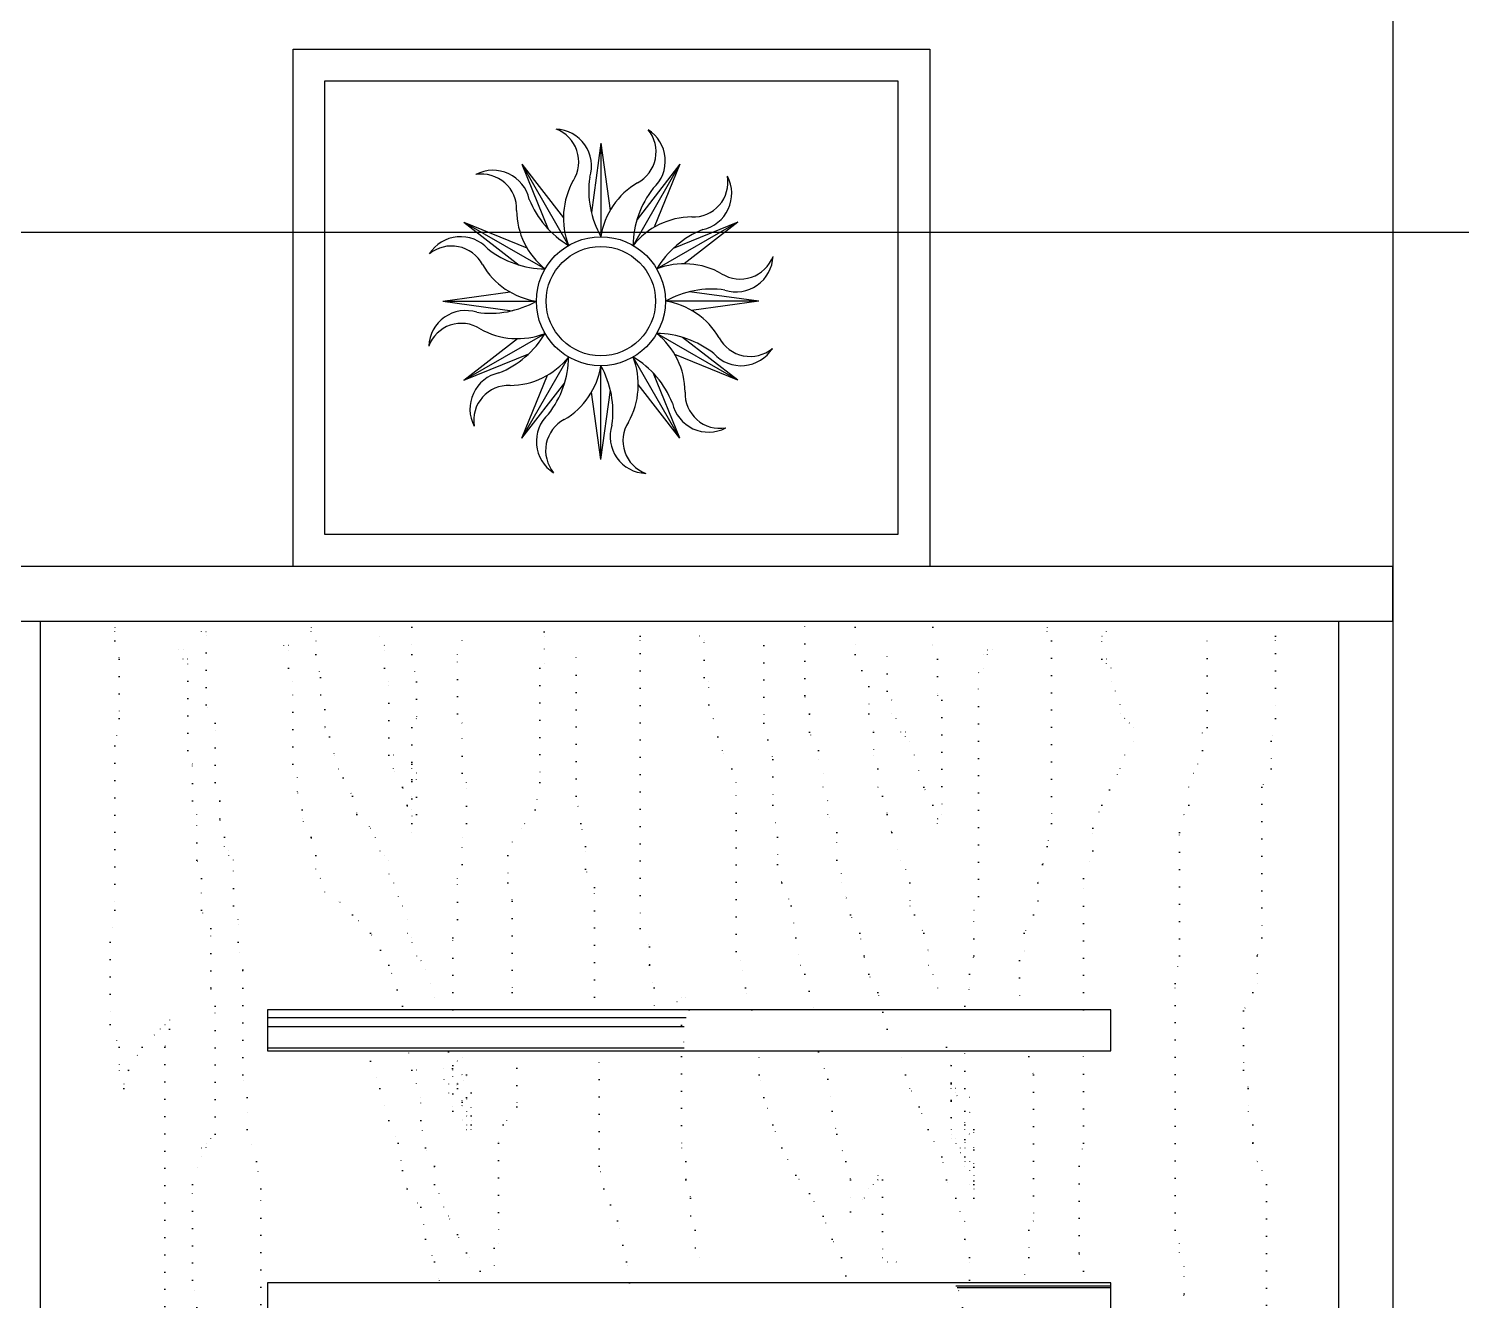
# Model space of a CAD drawing. Extents: x 425 to 4634, y 4027 to 7710.
# Drawn here: x 2586 to 3216, y 5031 to 5591 of the extents above; entities that cross this region are included whole.
import ezdxf

# ---------------------------------------------------------------- set-up
doc = ezdxf.new("R2010")
doc.units = 0
doc.header["$LTSCALE"] = 10
doc.header["$MEASUREMENT"] = 0
doc.linetypes.add('DASHDOT', pattern=[1, 0.5, -0.25, 0, -0.25])
doc.linetypes.add('DOT2', pattern=[0.125, 0, -0.125])
for name, color, linetype in [('3', 3, 'CONTINUOUS'), ('4', 4, 'CONTINUOUS'), ('7', 7, 'CONTINUOUS'), ('BH', 3, 'CONTINUOUS'), ('TEXT', 3, 'CONTINUOUS')]:
    doc.layers.add(name, color=color, linetype=linetype)

# ---------------------------------------------------------------- blocks, each defined once
blk = doc.blocks.new('欧花-6')
at = {"layer": '3'}
for p, q in [((82.22, 149.51), (78.03, 119.02)), ((82.22, 149.51), (82.22, 108.32)), ((82.22, 149.51), (82.22, 108.32)), ((82.22, 149.51), (86.28, 119.9)), ((47.44, 140.19), (65.77, 116.58)), ((47.44, 140.19), (68.04, 104.53)), ((47.44, 140.19), (59.07, 111.7)), ((47.44, 140.19), (68.04, 104.53)), ((116.99, 140.19), (96.39, 104.53)), ((116.99, 140.19), (96.39, 104.53)), ((116.99, 140.19), (98.12, 115.88)), ((116.99, 140.19), (105.7, 112.52)), ((21.99, 114.74), (46.3, 95.87)), ((21.99, 114.74), (57.66, 94.15)), ((21.99, 114.74), (49.66, 103.45)), ((21.99, 114.74), (57.66, 94.15)), ((142.44, 114.74), (106.77, 94.15)), ((142.44, 114.74), (106.77, 94.15)), ((142.44, 114.74), (113.95, 103.11)), ((142.44, 114.74), (118.83, 96.42)), ((12.67, 79.97), (42.28, 84.03)), ((151.76, 79.97), (121.27, 84.15)), ((12.67, 79.97), (53.86, 79.97)), ((12.67, 79.97), (43.16, 75.78)), ((12.67, 79.97), (53.86, 79.97)), ((151.76, 79.97), (110.57, 79.97)), ((151.76, 79.97), (110.57, 79.97)), ((151.76, 79.97), (122.15, 75.91)), ((21.99, 45.19), (57.66, 65.79)), ((21.99, 45.19), (57.66, 65.79)), ((21.99, 45.19), (45.6, 63.52)), ((142.44, 45.19), (106.77, 65.79)), ((142.44, 45.19), (106.77, 65.79)), ((142.44, 45.19), (118.13, 64.06)), ((21.99, 45.19), (50.48, 56.82)), ((47.44, 19.74), (68.04, 55.41)), ((47.44, 19.74), (68.04, 55.41)), ((82.22, 10.42), (82.22, 51.61)), ((82.22, 10.42), (82.22, 51.61)), ((116.99, 19.74), (96.39, 55.41)), ((116.99, 19.74), (96.39, 55.41)), ((142.44, 45.19), (114.77, 56.48)), ((47.44, 19.74), (58.73, 47.41)), ((116.99, 19.74), (105.36, 48.23)), ((47.44, 19.74), (66.31, 44.05)), ((82.22, 10.42), (78.15, 40.03)), ((82.22, 10.42), (86.4, 40.91)), ((116.99, 19.74), (98.66, 43.35))]:
    blk.add_line(p, q, dxfattribs=at)
for radius in [28.36, 24.05]:
    blk.add_circle((82.22, 79.97), radius, dxfattribs=at)
for centre, radius, start, end in [((57.09, 141.27), 15.39, 327.86051, 69.41228), ((61.85, 139.44), 16.25, 342.33852, 87.72032), ((91.11, 145.62), 15.39, 297.86051, 39.41228), ((94.32, 141.66), 16.25, 312.33852, 57.72032), ((34.84, 121.29), 16.25, 12.33852, 117.72032), ((29.8, 120.49), 15.39, 357.86051, 99.41228), ((99.11, 116.62), 33.35, 150.40618, 201.26119), ((118.34, 128.61), 41.43, 171.80504, 209.31926), ((122.74, 132.38), 15.39, 267.86051, 9.41228), ((123.54, 127.34), 16.25, 282.33852, 27.72032), ((115.18, 103.26), 33.35, 120.40618, 171.26119), ((137.82, 104.03), 41.43, 141.80504, 179.31926), ((78.52, 120.16), 33.35, 180.40618, 231.26119), ((89.17, 140.15), 41.43, 201.80504, 239.31926), ((122.41, 83.66), 33.35, 90.40618, 141.26119), ((20.52, 92.07), 16.25, 42.33852, 147.72032), ((142.4, 73.01), 41.43, 111.80504, 149.31926), ((16.56, 88.86), 15.39, 27.86051, 129.41228), ((58.15, 135.57), 41.43, 231.80504, 269.31926), ((58.92, 112.93), 33.35, 210.40618, 261.26119), ((118.87, 63.07), 33.35, 60.40618, 111.26119), ((143.52, 105.09), 15.39, 237.86051, 339.41228), ((141.69, 100.33), 16.25, 252.33852, 357.72032), ((130.86, 43.85), 41.43, 81.80504, 119.31926), ((22.74, 59.6), 16.25, 72.33852, 177.72032), ((33.57, 116.09), 41.43, 261.80504, 299.31926), ((105.51, 47.01), 33.35, 30.40618, 81.26119), ((20.91, 54.84), 15.39, 57.86051, 159.41228), ((45.56, 96.86), 33.35, 240.40618, 291.26119), ((22.03, 86.93), 41.43, 291.80504, 329.31926), ((85.91, 39.78), 33.35, 0.40618, 51.26119), ((106.28, 24.36), 41.43, 51.80504, 89.31926), ((147.87, 71.08), 15.39, 207.86051, 309.41228), ((143.91, 67.86), 16.25, 222.33852, 327.72032), ((42.03, 76.27), 33.35, 270.40618, 321.26119), ((26.61, 55.9), 41.43, 321.80504, 359.31926), ((49.26, 56.67), 33.35, 300.40618, 351.26119), ((46.1, 31.32), 41.43, 351.80504, 29.31926), ((65.32, 43.31), 33.35, 330.40618, 21.26119), ((75.26, 19.78), 41.43, 21.80504, 59.31926), ((40.89, 32.59), 16.25, 102.33852, 207.72032), ((41.69, 27.55), 15.39, 87.86051, 189.41228), ((134.63, 39.44), 15.39, 177.86051, 279.41228), ((129.59, 38.64), 16.25, 192.33852, 297.72032), ((70.11, 18.27), 16.25, 132.33852, 237.72032), ((73.32, 14.31), 15.39, 117.86051, 219.41228), ((102.58, 20.49), 16.25, 162.33852, 267.72032), ((107.34, 18.66), 15.39, 147.86051, 249.41228)]:
    blk.add_arc(centre, radius, start, end, dxfattribs=at)

msp = doc.modelspace()

# ---------------------------------------------------------------- linework, layer by layer
at = {"layer": '3'}
for p, q in [((2875.2, 5155.63), (2691.02, 5155.63)), ((2874.34, 5151.77), (2691.02, 5151.77)), ((2874.34, 5142.33), (2691.02, 5142.33)), ((3062.02, 5037.73), (2993.75, 5037.73)), ((3062.02, 5036.95), (2994.3, 5036.95))]:
    msp.add_line(p, q, dxfattribs=at)
at = {"layer": '3', "linetype": 'DASHDOT', "ltscale": 60}
msp.add_lwpolyline([(2716.34, 5567.7), (2968.34, 5567.7), (2968.34, 5368.2), (2716.34, 5368.2)], close=True, dxfattribs=at)
at = {"layer": '4'}
msp.add_line((3162.02, 5330.2), (3162.02, 4539.2), dxfattribs=at)
for points in [[(4386.02, 7339.2), (3186.02, 7339.2), (3186.02, 4539.2), (4386.02, 4539.2)], [(3186.02, 5354.2), (1986.02, 5354.2), (1986.02, 5330.2), (3186.02, 5330.2)], [(3062.02, 5159.2), (2691.02, 5159.2), (2691.02, 5141.2), (3062.02, 5141.2)], [(3062.02, 5039.2), (2691.02, 5039.2), (2691.02, 5021.2), (3062.02, 5021.2)]]:
    msp.add_lwpolyline(points, close=True, dxfattribs=at)
at = {"layer": '7'}
msp.add_line((2591.02, 5330.2), (2591.02, 4619.2), dxfattribs=at)
msp.add_lwpolyline([(2702.34, 5581.7), (2982.34, 5581.7), (2982.34, 5354.2), (2702.34, 5354.2)], close=True, dxfattribs=at)
at = {"layer": 'BH', "linetype": 'DOT2', "ltscale": 6}
for p, q in [((2927.38, 5297.38), (2927.38, 5331.53)), ((2623.85, 5327.51), (2623.85, 5321.49)), ((2623.85, 5325.5), (2623.85, 5327.51)), ((2623.85, 5327.51), (2623.85, 5325.5)), ((2662.05, 5325.5), (2660.04, 5327.51)), ((2664.06, 5325.5), (2662.05, 5325.5)), ((2664.06, 5293.37), (2664.06, 5325.5)), ((2698.23, 5319.48), (2698.23, 5325.5)), ((2710.29, 5327.51), (2712.3, 5321.49)), ((2710.29, 5325.5), (2710.29, 5327.51)), ((2710.29, 5327.51), (2710.29, 5325.5)), ((2740.44, 5323.49), (2740.44, 5327.51)), ((2754.51, 5327.51), (2754.51, 5315.46)), ((2776.62, 5321.49), (2776.62, 5327.51)), ((2812.8, 5325.5), (2812.8, 5311.44)), ((2812.8, 5323.49), (2812.8, 5325.5)), ((2812.8, 5325.5), (2812.8, 5323.49)), ((2949.49, 5327.51), (2949.49, 5315.46)), ((2983.66, 5327.51), (2983.66, 5319.48)), ((3033.91, 5327.51), (3033.91, 5325.5)), ((3033.91, 5325.5), (3033.91, 5327.51)), ((3033.91, 5327.51), (3033.91, 5325.5)), ((3033.91, 5325.5), (3035.92, 5321.49)), ((3058.03, 5323.49), (3060.04, 5325.5)), ((3060.04, 5325.5), (3060.04, 5327.51)), ((2623.85, 5321.49), (2625.86, 5313.45)), ((2651.99, 5317.47), (2649.98, 5319.48)), ((2700.24, 5319.48), (2698.23, 5319.48)), ((2700.24, 5309.43), (2700.24, 5319.48)), ((2712.3, 5321.49), (2712.3, 5315.46)), ((2742.45, 5319.48), (2740.44, 5323.49)), ((2742.45, 5309.43), (2742.45, 5319.48)), ((2774.61, 5315.46), (2776.62, 5321.49)), ((2826.87, 5253.2), (2826.87, 5319.48)), ((2855.01, 5323.49), (2855.01, 5194.95)), ((2855.01, 5321.49), (2855.01, 5323.49)), ((2855.01, 5323.49), (2855.01, 5321.49)), ((2881.14, 5323.49), (2879.13, 5323.49)), ((2883.15, 5321.49), (2881.14, 5323.49)), ((2883.15, 5305.42), (2883.15, 5321.49)), ((2909.29, 5319.48), (2909.29, 5285.33)), ((2963.56, 5299.39), (2963.56, 5319.48)), ((2983.66, 5319.48), (2985.67, 5313.45)), ((3009.79, 5317.47), (3009.79, 5321.49)), ((3035.92, 5321.49), (3035.92, 5241.15)), ((3058.03, 5313.45), (3058.03, 5323.49)), ((3104.26, 5283.32), (3104.26, 5323.49)), ((3134.41, 5323.49), (3134.41, 5287.34)), ((3134.41, 5321.49), (3134.41, 5323.49)), ((3134.41, 5323.49), (3134.41, 5321.49)), ((2625.86, 5313.45), (2625.86, 5287.34)), ((2654, 5317.47), (2651.99, 5317.47)), ((2654, 5313.45), (2654, 5317.47)), ((2656.02, 5313.45), (2654, 5313.45)), ((2656.02, 5273.28), (2656.02, 5313.45)), ((2712.3, 5315.46), (2714.31, 5305.42)), ((2754.51, 5315.46), (2756.52, 5303.41)), ((2774.61, 5289.35), (2774.61, 5315.46)), ((2949.49, 5315.46), (2955.52, 5301.4)), ((2985.67, 5313.45), (2985.67, 5297.38)), ((3005.77, 5315.46), (3007.78, 5315.46)), ((3005.77, 5309.43), (3005.77, 5315.46)), ((3007.78, 5317.47), (3009.79, 5317.47)), ((3007.78, 5315.46), (3007.78, 5317.47)), ((3060.04, 5313.45), (3058.03, 5313.45)), ((3060.04, 5311.44), (3060.04, 5313.45)), ((2702.25, 5303.41), (2700.24, 5309.43)), ((2714.31, 5305.42), (2714.31, 5297.38)), ((2744.46, 5303.41), (2742.45, 5309.43)), ((2812.8, 5311.44), (2810.79, 5309.43)), ((2810.79, 5309.43), (2810.79, 5259.22)), ((2885.16, 5303.41), (2883.15, 5305.42)), ((3003.76, 5307.43), (3005.77, 5309.43)), ((3003.76, 5209.01), (3003.76, 5307.43)), ((3062.05, 5309.43), (3060.04, 5311.44)), ((3062.05, 5303.41), (3062.05, 5309.43)), ((2702.25, 5267.26), (2702.25, 5303.41)), ((2744.46, 5271.27), (2744.46, 5303.41)), ((2756.52, 5303.41), (2756.52, 5287.34)), ((2885.16, 5293.37), (2885.16, 5303.41)), ((2955.52, 5301.4), (2955.52, 5289.35)), ((2965.57, 5295.38), (2963.56, 5299.39)), ((3064.06, 5299.39), (3062.05, 5303.41)), ((3066.07, 5293.37), (3064.06, 5299.39)), ((2668.08, 5285.33), (2664.06, 5293.37)), ((2714.31, 5297.38), (2716.32, 5291.36)), ((2887.17, 5287.34), (2885.16, 5293.37)), ((2929.39, 5289.35), (2927.38, 5297.38)), ((2965.57, 5289.35), (2965.57, 5295.38)), ((2985.67, 5297.38), (2987.68, 5295.38)), ((2987.68, 5295.38), (2987.68, 5245.16)), ((3066.07, 5289.35), (3066.07, 5293.37)), ((2625.86, 5287.34), (2623.85, 5275.29)), ((2716.32, 5291.36), (2716.32, 5283.32)), ((2756.52, 5287.34), (2754.51, 5283.32)), ((2776.62, 5285.33), (2774.61, 5289.35)), ((2889.18, 5279.31), (2887.17, 5287.34)), ((2929.39, 5281.32), (2929.39, 5289.35)), ((2955.52, 5289.35), (2957.53, 5281.32)), ((2967.58, 5287.34), (2965.57, 5289.35)), ((2969.59, 5281.32), (2967.58, 5287.34)), ((3068.08, 5287.34), (3066.07, 5289.35)), ((3070.09, 5285.33), (3068.08, 5287.34)), ((3134.41, 5287.34), (3132.4, 5277.3)), ((2668.08, 5259.22), (2668.08, 5285.33)), ((2716.32, 5283.32), (2718.33, 5279.31)), ((2754.51, 5283.32), (2754.51, 5247.17)), ((2776.62, 5263.24), (2776.62, 5285.33)), ((2909.29, 5285.33), (2913.31, 5269.26)), ((2933.41, 5273.28), (2929.39, 5281.32)), ((2957.53, 5281.32), (2957.53, 5271.27)), ((2971.6, 5281.32), (2969.59, 5281.32)), ((2971.6, 5279.31), (2971.6, 5281.32)), ((3072.1, 5283.32), (3070.09, 5285.33)), ((3072.1, 5277.3), (3072.1, 5283.32)), ((3102.25, 5281.32), (3104.26, 5283.32)), ((3102.25, 5273.28), (3102.25, 5281.32)), ((2623.85, 5275.29), (2623.85, 5202.99)), ((2718.33, 5279.31), (2720.34, 5271.27)), ((2891.19, 5273.28), (2889.18, 5279.31)), ((2973.61, 5277.3), (2971.6, 5279.31)), ((2975.62, 5271.27), (2973.61, 5277.3)), ((3068.08, 5271.27), (3072.1, 5277.3)), ((3132.4, 5277.3), (3132.4, 5265.25)), ((2658.03, 5267.26), (2656.02, 5273.28)), ((2720.34, 5271.27), (2722.35, 5265.25)), ((2746.47, 5271.27), (2744.46, 5271.27)), ((2746.47, 5265.25), (2746.47, 5271.27)), ((2895.21, 5265.25), (2891.19, 5273.28)), ((2913.31, 5269.26), (2913.31, 5249.18)), ((2933.41, 5269.26), (2933.41, 5273.28)), ((2935.42, 5263.24), (2933.41, 5269.26)), ((2957.53, 5271.27), (2959.54, 5265.25)), ((2979.64, 5257.21), (2975.62, 5271.27)), ((3066.07, 5265.25), (3068.08, 5271.27)), ((3100.24, 5267.26), (3102.25, 5273.28)), ((2658.03, 5251.19), (2658.03, 5267.26)), ((2704.26, 5261.23), (2702.25, 5267.26)), ((2704.26, 5255.21), (2704.26, 5261.23)), ((2722.35, 5265.25), (2724.36, 5261.23)), ((2724.36, 5261.23), (2728.38, 5253.2)), ((2750.49, 5257.21), (2746.47, 5265.25)), ((2754.51, 5267.26), (2754.51, 5237.13)), ((2754.51, 5265.25), (2754.51, 5267.26)), ((2756.52, 5263.24), (2754.51, 5265.25)), ((2756.52, 5245.16), (2756.52, 5263.24)), ((2778.63, 5259.22), (2776.62, 5263.24)), ((2897.22, 5259.22), (2895.21, 5265.25)), ((2935.42, 5257.21), (2935.42, 5263.24)), ((2959.54, 5265.25), (2959.54, 5257.21)), ((3058.03, 5249.18), (3066.07, 5265.25)), ((3096.22, 5257.21), (3098.23, 5263.24)), ((3098.23, 5263.24), (3100.24, 5267.26)), ((3132.4, 5265.25), (3128.38, 5257.21)), ((2670.09, 5251.19), (2668.08, 5259.22)), ((2706.27, 5247.17), (2704.26, 5255.21)), ((2752.5, 5249.18), (2750.49, 5257.21)), ((2778.63, 5241.15), (2778.63, 5259.22)), ((2810.79, 5259.22), (2808.78, 5247.17)), ((2897.22, 5184.91), (2897.22, 5259.22)), ((2937.43, 5251.19), (2935.42, 5257.21)), ((2959.54, 5257.21), (2961.55, 5253.2)), ((2983.66, 5249.18), (2979.64, 5257.21)), ((3096.22, 5249.18), (3096.22, 5257.21)), ((3128.38, 5257.21), (3128.38, 5190.93)), ((2660.04, 5245.16), (2658.03, 5251.19)), ((2670.09, 5243.15), (2670.09, 5251.19)), ((2728.38, 5253.2), (2730.39, 5245.16)), ((2754.51, 5241.15), (2752.5, 5249.18)), ((2828.88, 5241.15), (2826.87, 5253.2)), ((2913.31, 5249.18), (2915.32, 5235.12)), ((2937.43, 5245.16), (2937.43, 5251.19)), ((2961.55, 5253.2), (2963.56, 5245.16)), ((2985.67, 5243.15), (2983.66, 5249.18)), ((3054.01, 5239.14), (3058.03, 5249.18)), ((3094.21, 5245.16), (3096.22, 5249.18)), ((2660.04, 5225.08), (2660.04, 5245.16)), ((2672.1, 5235.12), (2670.09, 5243.15)), ((2706.27, 5243.15), (2706.27, 5247.17)), ((2710.29, 5235.12), (2706.27, 5243.15)), ((2730.39, 5245.16), (2736.42, 5239.14)), ((2754.51, 5247.17), (2756.52, 5245.16)), ((2808.78, 5247.17), (2802.75, 5239.14)), ((2941.45, 5237.13), (2937.43, 5245.16)), ((2963.56, 5245.16), (2965.57, 5237.13)), ((2987.68, 5245.16), (2985.67, 5243.15)), ((2985.67, 5241.15), (2985.67, 5243.15)), ((2985.67, 5243.15), (2985.67, 5241.15)), ((3092.2, 5237.13), (3094.21, 5245.16)), ((2736.42, 5239.14), (2738.43, 5235.12)), ((2754.51, 5237.13), (2754.51, 5241.15)), ((2776.62, 5235.12), (2778.63, 5241.15)), ((2802.75, 5239.14), (2798.73, 5233.11)), ((2830.89, 5231.1), (2828.88, 5241.15)), ((2941.45, 5225.08), (2941.45, 5237.13)), ((2965.57, 5237.13), (2969.59, 5225.08)), ((3035.92, 5241.15), (3033.91, 5231.1)), ((3054.01, 5229.1), (3054.01, 5239.14)), ((3092.2, 5182.9), (3092.2, 5237.13)), ((2672.1, 5231.1), (2672.1, 5235.12)), ((2674.11, 5229.1), (2672.1, 5231.1)), ((2712.3, 5227.09), (2710.29, 5235.12)), ((2738.43, 5235.12), (2740.44, 5229.1)), ((2776.62, 5223.07), (2776.62, 5235.12)), ((2798.73, 5233.11), (2796.72, 5227.09)), ((2830.89, 5221.06), (2830.89, 5231.1)), ((2915.32, 5235.12), (2915.32, 5223.07)), ((3033.91, 5231.1), (3031.9, 5223.07)), ((2662.05, 5217.04), (2660.04, 5225.08)), ((2674.11, 5227.09), (2674.11, 5229.1)), ((2676.12, 5225.08), (2674.11, 5227.09)), ((2676.12, 5204.99), (2676.12, 5225.08)), ((2712.3, 5221.06), (2712.3, 5227.09)), ((2740.44, 5229.1), (2742.45, 5227.09)), ((2742.45, 5227.09), (2744.46, 5225.08)), ((2744.46, 5225.08), (2744.46, 5219.05)), ((2796.72, 5227.09), (2796.72, 5215.04)), ((2943.46, 5219.05), (2941.45, 5225.08)), ((2969.59, 5225.08), (2971.6, 5221.06)), ((3049.99, 5217.04), (3054.01, 5229.1)), ((2714.31, 5217.04), (2712.3, 5221.06)), ((2744.46, 5219.05), (2746.47, 5215.04)), ((2774.61, 5217.04), (2776.62, 5223.07)), ((2834.91, 5213.03), (2830.89, 5221.06)), ((2915.32, 5223.07), (2917.33, 5215.04)), ((2943.46, 5215.04), (2943.46, 5219.05)), ((2971.6, 5221.06), (2973.61, 5215.04)), ((3031.9, 5223.07), (3029.89, 5215.04)), ((2662.05, 5202.99), (2662.05, 5217.04)), ((2716.32, 5211.02), (2714.31, 5217.04)), ((2722.35, 5207), (2716.32, 5211.02)), ((2746.47, 5215.04), (2748.48, 5209.01)), ((2774.61, 5198.97), (2774.61, 5217.04)), ((2796.72, 5215.04), (2798.73, 5207)), ((2834.91, 5164.82), (2834.91, 5213.03)), ((2917.33, 5215.04), (2921.35, 5204.99)), ((2945.47, 5209.01), (2943.46, 5215.04)), ((2973.61, 5215.04), (2973.61, 5204.99)), ((3029.89, 5215.04), (3029.89, 5207)), ((3049.99, 5159.2), (3049.99, 5217.04)), ((2678.13, 5198.97), (2676.12, 5204.99)), ((2728.38, 5200.98), (2722.35, 5207)), ((2748.48, 5209.01), (2750.49, 5204.99)), ((2750.49, 5204.99), (2752.5, 5198.97)), ((2798.73, 5207), (2798.73, 5166.83)), ((2921.35, 5204.99), (2923.36, 5190.93)), ((2947.48, 5200.98), (2945.47, 5209.01)), ((2973.61, 5204.99), (2975.62, 5200.98)), ((3001.75, 5202.99), (3003.76, 5209.01)), ((3029.89, 5207), (3027.88, 5200.98)), ((2623.85, 5202.99), (2621.84, 5188.93)), ((2666.07, 5194.95), (2662.05, 5202.99)), ((2678.13, 5188.93), (2678.13, 5198.97)), ((2736.42, 5192.94), (2728.38, 5200.98)), ((2752.5, 5198.97), (2752.5, 5192.94)), ((2772.6, 5190.93), (2774.61, 5198.97)), ((2951.5, 5192.94), (2947.48, 5200.98)), ((2975.62, 5200.98), (2979.64, 5192.94)), ((3001.75, 5182.9), (3001.75, 5202.99)), ((3027.88, 5200.98), (3023.86, 5192.94)), ((2666.07, 5168.84), (2666.07, 5194.95)), ((2744.46, 5178.88), (2736.42, 5192.94)), ((2752.5, 5192.94), (2754.51, 5190.93)), ((2855.01, 5194.95), (2859.03, 5186.92)), ((2953.51, 5182.9), (2951.5, 5192.94)), ((2979.64, 5192.94), (2981.65, 5184.91)), ((3023.86, 5192.94), (3023.86, 5184.91)), ((2621.84, 5188.93), (2621.84, 5152.77)), ((2680.14, 5176.88), (2678.13, 5188.93)), ((2754.51, 5190.93), (2754.51, 5188.93)), ((2754.51, 5188.93), (2756.52, 5182.9)), ((2772.6, 5159.2), (2772.6, 5190.93)), ((2859.03, 5186.92), (2859.03, 5178.88)), ((2923.36, 5190.93), (2925.37, 5178.88)), ((3128.38, 5190.93), (3126.37, 5182.9)), ((2756.52, 5182.9), (2758.53, 5180.89)), ((2758.53, 5180.89), (2760.54, 5176.88)), ((2899.23, 5180.89), (2897.22, 5184.91)), ((2901.24, 5168.84), (2899.23, 5180.89)), ((2955.52, 5174.87), (2953.51, 5182.9)), ((2981.65, 5184.91), (2981.65, 5178.88)), ((2999.74, 5174.87), (3001.75, 5182.9)), ((3023.86, 5184.91), (3021.85, 5180.89)), ((3021.85, 5180.89), (3021.85, 5159.2)), ((3090.19, 5170.85), (3092.2, 5182.9)), ((3126.37, 5182.9), (3126.37, 5170.85)), ((2680.14, 5130.68), (2680.14, 5176.88)), ((2750.49, 5160.81), (2744.46, 5178.88)), ((2760.54, 5176.88), (2762.55, 5170.85)), ((2859.03, 5178.88), (2861.04, 5168.84)), ((2925.37, 5178.88), (2927.38, 5174.87)), ((2927.38, 5174.87), (2931.4, 5158.8)), ((2959.54, 5166.83), (2955.52, 5174.87)), ((2981.65, 5178.88), (2983.66, 5174.87)), ((2983.66, 5174.87), (2985.67, 5168.84)), ((2999.74, 5168.84), (2999.74, 5174.87)), ((2668.08, 5160.81), (2666.07, 5168.84)), ((2762.55, 5170.85), (2764.56, 5164.82)), ((2798.73, 5166.83), (2800.74, 5158.8)), ((2861.04, 5168.84), (2861.04, 5159.2)), ((2904, 5159.2), (2901.24, 5168.84)), ((2963.56, 5150.77), (2959.54, 5166.83)), ((2985.67, 5168.84), (2985.67, 5162.82)), ((2997.73, 5160.81), (2999.74, 5168.84)), ((3090.19, 5062.39), (3090.19, 5170.85)), ((3124.36, 5166.83), (3120.34, 5158.8)), ((3126.37, 5170.85), (3124.36, 5166.83)), ((2668.08, 5104.57), (2668.08, 5160.81)), ((2764.56, 5164.82), (2764.56, 5162.82)), ((2836.04, 5159.2), (2834.91, 5164.82)), ((2871.09, 5162.82), (2873.1, 5164.82)), ((2873.1, 5164.82), (2875.11, 5164.82)), ((2875.11, 5164.82), (2875.11, 5159.2)), ((2997.73, 5159.2), (2997.73, 5160.81)), ((2645.96, 5152.77), (2647.97, 5154.78)), ((2647.97, 5154.78), (2647.97, 5150.77)), ((3120.34, 5158.8), (3120.34, 5132.69)), ((2621.84, 5152.77), (2625.86, 5142.73)), ((2635.91, 5142.73), (2643.95, 5150.77)), ((2643.95, 5150.77), (2645.96, 5152.77)), ((2647.97, 5150.77), (2645.96, 5142.73)), ((2625.86, 5142.73), (2625.86, 5132.69)), ((2629.88, 5132.69), (2635.91, 5142.73)), ((2645.96, 5142.73), (2645.96, 4933.85)), ((2989.69, 5142.73), (2991.7, 5134.7)), ((2734.92, 5141.2), (2736.42, 5136.71)), ((2736.42, 5136.71), (2740.44, 5124.66)), ((2754.51, 5132.69), (2753.09, 5141.2)), ((2768.58, 5141.2), (2768.58, 5128.67)), ((2770.59, 5140.72), (2774.61, 5124.66)), ((2770.59, 5140.72), (2772.6, 5134.7)), ((2772.6, 5132.69), (2770.59, 5138.71)), ((2774.61, 5136.71), (2772.6, 5138.71)), ((2776.62, 5130.68), (2774.61, 5136.71)), ((2778.63, 5130.68), (2776.62, 5138.71)), ((2800.74, 5141.2), (2800.74, 5116.62)), ((2836.92, 5090.51), (2836.92, 5141.2)), ((2873.1, 5138.71), (2873.1, 5098.55)), ((2907.28, 5130.68), (2907.28, 5140.72)), ((2933.41, 5140.72), (2937.43, 5128.67)), ((2971.6, 5130.68), (2969.59, 5138.71)), ((2997.73, 5124.66), (2997.73, 5141.2)), ((3025.87, 5138.71), (3027.88, 5130.68)), ((3049.99, 5100.55), (3049.99, 5141.2)), ((2625.86, 5132.69), (2627.87, 5126.66)), ((2627.87, 5124.66), (2629.88, 5132.69)), ((2682.15, 5120.64), (2680.14, 5130.68)), ((2756.52, 5132.69), (2754.51, 5132.69)), ((2756.52, 5126.66), (2756.52, 5132.69)), ((2772.6, 5134.7), (2774.61, 5126.66)), ((2772.6, 5114.61), (2772.6, 5132.69)), ((2778.63, 5120.64), (2776.62, 5130.68)), ((2780.64, 5122.65), (2778.63, 5130.68)), ((2909.29, 5120.64), (2907.28, 5130.68)), ((2973.61, 5124.66), (2971.6, 5130.68)), ((2991.7, 5134.7), (2991.7, 5102.56)), ((3027.88, 5130.68), (3027.88, 5066.41)), ((3120.34, 5132.69), (3122.35, 5124.66)), ((2627.87, 5126.66), (2627.87, 5124.66)), ((2740.44, 5124.66), (2744.46, 5110.6)), ((2758.53, 5120.64), (2756.52, 5126.66)), ((2768.58, 5128.67), (2770.59, 5126.66)), ((2770.59, 5126.66), (2770.59, 5122.65)), ((2770.59, 5122.65), (2772.6, 5116.62)), ((2774.61, 5126.66), (2776.62, 5118.63)), ((2774.61, 5124.66), (2776.62, 5116.62)), ((2780.64, 5108.59), (2780.64, 5122.65)), ((2937.43, 5128.67), (2939.44, 5114.61)), ((2977.63, 5116.62), (2973.61, 5124.66)), ((2991.7, 5126.66), (2991.7, 5106.58)), ((2991.7, 5124.66), (2991.7, 5126.66)), ((2993.71, 5124.66), (2991.7, 5124.66)), ((2993.71, 5122.65), (2993.71, 5124.66)), ((2997.73, 5114.61), (2993.71, 5122.65)), ((2999.74, 5120.64), (2997.73, 5124.66)), ((3122.35, 5124.66), (3122.35, 5114.61)), ((2682.15, 5106.58), (2682.15, 5120.64)), ((2758.53, 5110.6), (2758.53, 5120.64)), ((2772.6, 5116.62), (2772.6, 5114.61)), ((2776.62, 5118.63), (2776.62, 5110.6)), ((2776.62, 5116.62), (2778.63, 5114.61)), ((2780.64, 5112.6), (2778.63, 5120.64)), ((2800.74, 5116.62), (2794.71, 5108.59)), ((2913.31, 5108.59), (2909.29, 5120.64)), ((2981.65, 5106.58), (2977.63, 5116.62)), ((2999.74, 5114.61), (2999.74, 5120.64)), ((2744.46, 5110.6), (2748.48, 5100.55)), ((2760.54, 5098.55), (2758.53, 5110.6)), ((2776.62, 5110.6), (2778.63, 5108.59)), ((2778.63, 5114.61), (2778.63, 5112.6)), ((2778.63, 5112.6), (2780.64, 5110.6)), ((2780.64, 5106.58), (2780.64, 5112.6)), ((2780.64, 5110.6), (2780.64, 5108.59)), ((2939.44, 5114.61), (2941.45, 5104.57)), ((2997.73, 5094.53), (2997.73, 5114.61)), ((3001.75, 5106.58), (2999.74, 5114.61)), ((3122.35, 5114.61), (3124.36, 5108.59)), ((2666.07, 5102.56), (2668.08, 5104.57)), ((2686.17, 5092.52), (2682.15, 5106.58)), ((2778.63, 5108.59), (2778.63, 5106.58)), ((2778.63, 5106.58), (2780.64, 5106.58)), ((2794.71, 5108.59), (2792.7, 5100.55)), ((2917.33, 5098.55), (2913.31, 5108.59)), ((2941.45, 5104.57), (2945.47, 5092.52)), ((2987.68, 5094.53), (2981.65, 5106.58)), ((2991.7, 5106.58), (2993.71, 5102.56)), ((2997.73, 5108.59), (2997.73, 5098.55)), ((2997.73, 5106.58), (2997.73, 5108.59)), ((2999.74, 5104.57), (2997.73, 5106.58)), ((3001.75, 5098.55), (2999.74, 5104.57)), ((3001.75, 5082.48), (3001.75, 5106.58)), ((3124.36, 5108.59), (3124.36, 5100.55)), ((2662.05, 5098.55), (2664.06, 5098.55)), ((2662.05, 5094.53), (2662.05, 5098.55)), ((2664.06, 5100.55), (2666.07, 5102.56)), ((2664.06, 5098.55), (2664.06, 5100.55)), ((2748.48, 5100.55), (2750.49, 5088.5)), ((2764.56, 5090.51), (2760.54, 5098.55)), ((2792.7, 5100.55), (2792.7, 5056.37)), ((2873.1, 5098.55), (2875.11, 5092.52)), ((2923.36, 5086.49), (2917.33, 5098.55)), ((2991.7, 5102.56), (2993.71, 5100.55)), ((2993.71, 5102.56), (2995.72, 5096.54)), ((2993.71, 5100.55), (2995.72, 5098.55)), ((2995.72, 5098.55), (2995.72, 5096.54)), ((2997.73, 5098.55), (2999.74, 5092.52)), ((3001.75, 5076.45), (3001.75, 5098.55)), ((3047.98, 5090.51), (3049.99, 5100.55)), ((3124.36, 5100.55), (3126.37, 5092.52)), ((2658.03, 5082.48), (2662.05, 5094.53)), ((2688.18, 5080.47), (2686.17, 5092.52)), ((2875.11, 5092.52), (2875.11, 5084.49)), ((2945.47, 5092.52), (2947.48, 5084.49)), ((2989.69, 5084.49), (2987.68, 5094.53)), ((2995.72, 5096.54), (2997.73, 5092.52)), ((2995.72, 5096.54), (2997.73, 5094.53)), ((2997.73, 5092.52), (2997.73, 5090.51)), ((2999.74, 5092.52), (2999.74, 5088.5)), ((3126.37, 5092.52), (3128.38, 5088.5)), ((2750.49, 5088.5), (2752.5, 5080.47)), ((2764.56, 5082.48), (2764.56, 5090.51)), ((2838.93, 5080.47), (2836.92, 5090.51)), ((2929.39, 5078.46), (2923.36, 5086.49)), ((2959.54, 5086.49), (2959.54, 5084.49)), ((2959.54, 5084.49), (2959.54, 5086.49)), ((2997.73, 5090.51), (2999.74, 5088.5)), ((2999.74, 5088.5), (3001.75, 5086.49)), ((2999.74, 5088.5), (2999.74, 5082.48)), ((3001.75, 5086.49), (3001.75, 5082.48)), ((3047.98, 5052.35), (3047.98, 5090.51)), ((3128.38, 5088.5), (3130.39, 5082.48)), ((2658.03, 5040.3), (2658.03, 5082.48)), ((2688.18, 4984.06), (2688.18, 5080.47)), ((2752.5, 5080.47), (2758.53, 5072.44)), ((2766.57, 5078.46), (2764.56, 5082.48)), ((2768.58, 5072.44), (2766.57, 5078.46)), ((2844.96, 5066.41), (2838.93, 5080.47)), ((2875.11, 5084.49), (2877.12, 5076.45)), ((2935.42, 5068.42), (2929.39, 5078.46)), ((2947.48, 5084.49), (2947.48, 5070.43)), ((2953.51, 5076.45), (2955.52, 5080.47)), ((2955.52, 5080.47), (2957.53, 5082.48)), ((2957.53, 5082.48), (2959.54, 5084.49)), ((2959.54, 5084.49), (2961.55, 5084.49)), ((2961.55, 5084.49), (2961.55, 5050.34)), ((2993.71, 5076.45), (2989.69, 5084.49)), ((2999.74, 5082.48), (3001.75, 5080.47)), ((3001.75, 5080.47), (3001.75, 5076.45)), ((3130.39, 5082.48), (3130.39, 5012.18)), ((2758.53, 5072.44), (2760.54, 5058.38)), ((2770.59, 5068.42), (2768.58, 5072.44)), ((2877.12, 5076.45), (2877.12, 5068.42)), ((2947.48, 5070.43), (2953.51, 5076.45)), ((2995.72, 5070.43), (2993.71, 5076.45)), ((2774.61, 5060.38), (2770.59, 5068.42)), ((2848.98, 5048.33), (2844.96, 5066.41)), ((2877.12, 5068.42), (2879.13, 5062.39)), ((2939.44, 5058.38), (2935.42, 5068.42)), ((2997.73, 5066.41), (2995.72, 5070.43)), ((2997.73, 5058.38), (2997.73, 5066.41)), ((3027.88, 5066.41), (3025.87, 5062.39)), ((2778.63, 5052.35), (2774.61, 5060.38)), ((2879.13, 5062.39), (2879.13, 5054.36)), ((3025.87, 5062.39), (3025.87, 5050.34)), ((3092.2, 5056.37), (3090.19, 5062.39)), ((2760.54, 5058.38), (2764.56, 5048.33)), ((2792.7, 5056.37), (2790.69, 5054.36)), ((2790.69, 5054.36), (2790.69, 5039.2)), ((2879.13, 5054.36), (2881.14, 5050.34)), ((2943.46, 5050.34), (2939.44, 5058.38)), ((2999.74, 5050.34), (2997.73, 5058.38)), ((3092.2, 5052.35), (3092.2, 5056.37)), ((2764.56, 5048.33), (2766.57, 5040.3)), ((2784.66, 5044.32), (2778.63, 5052.35)), ((2850.29, 5039.2), (2848.98, 5048.33)), ((2881.14, 5050.34), (2883.15, 5044.32)), ((2945.47, 5042.31), (2943.46, 5050.34)), ((2961.55, 5050.34), (2963.56, 5048.33)), ((2963.56, 5048.33), (2967.58, 5048.33)), ((2967.58, 5048.33), (2969.59, 5046.33)), ((2999.74, 5040.3), (2999.74, 5050.34)), ((3025.87, 5050.34), (3023.86, 5042.31)), ((3049.99, 5044.32), (3047.98, 5052.35)), ((3094.21, 5046.33), (3092.2, 5052.35)), ((3094.21, 5034.27), (3094.21, 5046.33)), ((2660.04, 5028.25), (2658.03, 5040.3)), ((2766.57, 5040.3), (2766.57, 5039.2)), ((3092.2, 5026.24), (3094.21, 5034.27))]:
    msp.add_line(p, q, dxfattribs=at)
for centre, radius, start, end in [((2885.89, 5150.2), 12.99, 136.15176, 223.84824), ((2982.02, 5028.88), 14.7, 328.4708, 45.83544)]:
    msp.add_arc(centre, radius, start, end, dxfattribs=at)
at = {"layer": 'TEXT'}
msp.add_line((759.74, 5501.27), (4454.32, 5501.27), dxfattribs=at)

# ---------------------------------------------------------------- block references
at = {"layer": '3'}
msp.add_blockref('欧花-6', (2755.45, 5390.87), dxfattribs=at)

doc.saveas('drawing.dxf')
